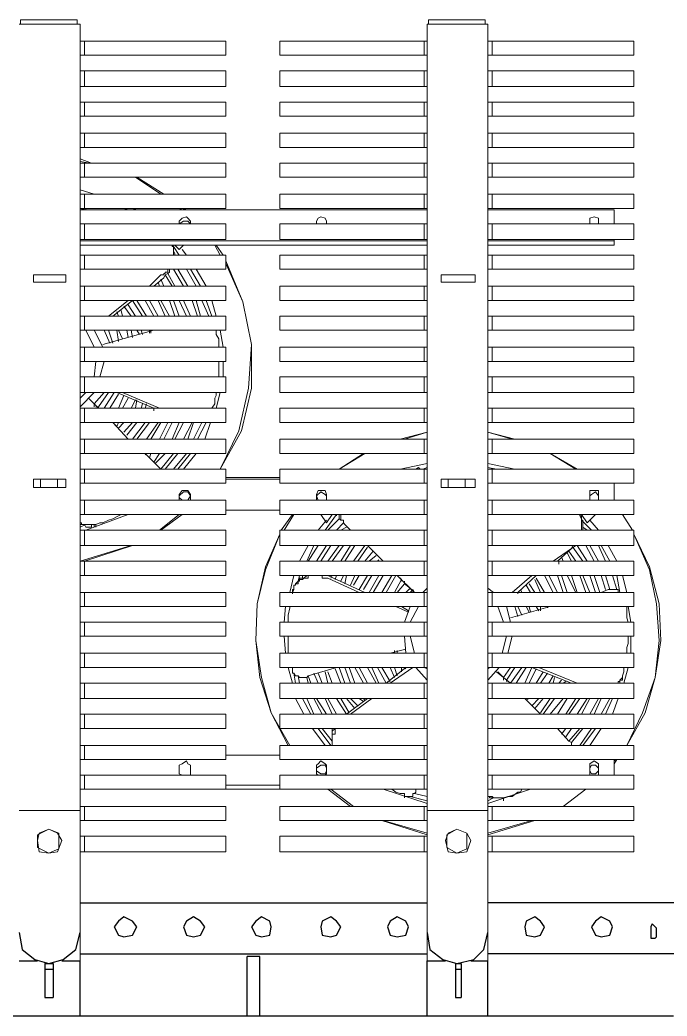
# Model space of a CAD drawing. Header units: millimetres. Extents: x 37084 to 180780, y -153145 to -16322.
# Drawn here: x 74941 to 75891, y -114707 to -113244 of the extents above; entities that cross this region are included whole.
import ezdxf

# ---------------------------------------------------------------- set-up
doc = ezdxf.new("R2010")
doc.units = ezdxf.units.MM
doc.header["$MEASUREMENT"] = 0
doc.linetypes.add('CONTINU', pattern=[0])
doc.layers.add('00', color=5, linetype='Continuous', lineweight=9)

# ---------------------------------------------------------------- blocks, each defined once
blk = doc.blocks.new('MBA')
at = {"color": 0, "linetype": 'ByBlock', "lineweight": 9}
for points in [[(1957303.2, 288644.1), (1957386.4, 288644.1)], [(1957303.2, 288637.9), (1957303.2, 288644.1)], [(1957386.4, 288637.9), (1957386.4, 288644.1)], [(1957902.3, 288644.1), (1957985.5, 288644.1)], [(1957902.3, 288637.9), (1957902.3, 288644.1)], [(1957985.5, 288637.9), (1957985.5, 288644.1)], [(1957301.1, 288637.9), (1957390.5, 288637.9)], [(1957390.5, 288637.9), (1957390.5, 287181.7)], [(1957900.2, 288637.9), (1957989.6, 288637.9)], [(1957900.2, 288637.9), (1957900.2, 287181.7)], [(1957989.6, 288637.9), (1957989.6, 287181.7)], [(1957604.8, 288612.9), (1957390.5, 288612.9)], [(1957396.8, 288612.9), (1957396.8, 288592.1)], [(1957604.8, 288612.9), (1957604.8, 288592.1)], [(1957900.2, 288612.9), (1957683.8, 288612.9)], [(1957683.8, 288612.9), (1957683.8, 288592.1)], [(1957896, 288612.9), (1957896, 288592.1)], [(1958203.9, 288612.9), (1957989.6, 288612.9)], [(1957995.9, 288612.9), (1957995.9, 288592.1)], [(1958203.9, 288612.9), (1958203.9, 288592.1)], [(1957604.8, 288592.1), (1957390.5, 288592.1)], [(1957900.2, 288592.1), (1957683.8, 288592.1)], [(1958203.9, 288592.1), (1957989.6, 288592.1)], [(1957604.8, 288569.2), (1957390.5, 288569.2)], [(1957396.8, 288569.2), (1957396.8, 288546.3)], [(1957604.8, 288569.2), (1957604.8, 288546.3)], [(1957900.2, 288569.2), (1957683.8, 288569.2)], [(1957683.8, 288569.2), (1957683.8, 288546.3)], [(1957896, 288569.2), (1957896, 288546.3)], [(1958203.9, 288569.2), (1957989.6, 288569.2)], [(1957995.9, 288569.2), (1957995.9, 288546.3)], [(1958203.9, 288569.2), (1958203.9, 288546.3)], [(1957604.8, 288546.3), (1957390.5, 288546.3)], [(1957900.2, 288546.3), (1957683.8, 288546.3)], [(1958203.9, 288546.3), (1957989.6, 288546.3)], [(1957604.8, 288523.5), (1957390.5, 288523.5)], [(1957396.8, 288523.5), (1957396.8, 288502.7)], [(1957604.8, 288523.5), (1957604.8, 288502.7)], [(1957900.2, 288523.5), (1957683.8, 288523.5)], [(1957683.8, 288523.5), (1957683.8, 288502.7)], [(1957896, 288523.5), (1957896, 288502.7)], [(1958203.9, 288523.5), (1957989.6, 288523.5)], [(1957995.9, 288523.5), (1957995.9, 288502.7)], [(1958203.9, 288523.5), (1958203.9, 288502.7)], [(1957604.8, 288502.7), (1957390.5, 288502.7)], [(1957900.2, 288502.7), (1957683.8, 288502.7)], [(1958203.9, 288502.7), (1957989.6, 288502.7)], [(1957604.8, 288477.7), (1957390.5, 288477.7)], [(1957396.8, 288477.7), (1957396.8, 288456.9)], [(1957604.8, 288477.7), (1957604.8, 288456.9)], [(1957900.2, 288477.7), (1957683.8, 288477.7)], [(1957683.8, 288477.7), (1957683.8, 288456.9)], [(1957896, 288477.7), (1957896, 288456.9)], [(1958203.9, 288477.7), (1957989.6, 288477.7)], [(1957995.9, 288477.7), (1957995.9, 288456.9)], [(1958203.9, 288477.7), (1958203.9, 288456.9)], [(1957604.8, 288456.9), (1957390.5, 288456.9)], [(1957900.2, 288456.9), (1957683.8, 288456.9)], [(1958203.9, 288456.9), (1957989.6, 288456.9)], [(1957407.2, 288434), (1957390.5, 288440.2)], [(1957405.1, 288434), (1957390.5, 288436.1)], [(1957604.8, 288434), (1957390.5, 288434)], [(1957396.8, 288434), (1957396.8, 288413.2)], [(1957604.8, 288434), (1957604.8, 288413.2)], [(1957900.2, 288434), (1957683.8, 288434)], [(1957683.8, 288434), (1957683.8, 288413.2)], [(1957896, 288434), (1957896, 288413.2)], [(1958203.9, 288434), (1957989.6, 288434)], [(1957995.9, 288434), (1957995.9, 288413.2)], [(1958203.9, 288434), (1958203.9, 288413.2)], [(1957604.8, 288413.2), (1957390.5, 288413.2)], [(1957509.1, 288388.2), (1957471.7, 288413.2)], [(1957513.3, 288388.2), (1957473.7, 288413.2)], [(1957900.2, 288413.2), (1957683.8, 288413.2)], [(1958203.9, 288413.2), (1957989.6, 288413.2)], [(1957411.3, 288388.2), (1957390.5, 288394.5)], [(1957604.8, 288388.2), (1957390.5, 288388.2)], [(1957396.8, 288388.2), (1957396.8, 288367.4)], [(1957604.8, 288388.2), (1957604.8, 288367.4)], [(1957900.2, 288388.2), (1957683.8, 288388.2)], [(1957683.8, 288388.2), (1957683.8, 288367.4)], [(1957896, 288388.2), (1957896, 288367.4)], [(1958203.9, 288388.2), (1957989.6, 288388.2)], [(1957995.9, 288388.2), (1957995.9, 288367.4)], [(1958203.9, 288388.2), (1958203.9, 288367.4)], [(1957604.8, 288367.4), (1957390.5, 288367.4)], [(1957398.9, 288365.4), (1957390.5, 288367.4)], [(1957900.2, 288365.4), (1957390.5, 288365.4)], [(1957398.9, 288367.4), (1957398.9, 288365.4)], [(1957403, 288367.4), (1957398.9, 288367.4)], [(1957465.4, 288365.4), (1957461.3, 288365.4), (1957455, 288367.4)], [(1957461.3, 288365.4), (1957455, 288367.4)], [(1957465.4, 288365.4), (1957461.3, 288365.4)], [(1957473.7, 288365.4), (1957467.5, 288367.4)], [(1957536.2, 288365.4), (1957540.3, 288367.4)], [(1957546.6, 288365.4), (1957540.3, 288367.4)], [(1957546.6, 288365.4), (1957542.4, 288367.4)], [(1957900.2, 288367.4), (1957683.8, 288367.4)], [(1958203.9, 288367.4), (1957989.6, 288367.4)], [(1958174.8, 288365.4), (1957989.6, 288365.4)], [(1958174.8, 288365.4), (1958174.8, 288344.6)], [(1957552.8, 288348.7), (1957548.6, 288352.9), (1957546.6, 288355), (1957540.3, 288352.9), (1957536.2, 288348.7)], [(1957536.2, 288344.6), (1957536.2, 288348.7)], [(1957552.8, 288344.6), (1957548.6, 288348.7), (1957542.4, 288348.7), (1957536.2, 288344.6)], [(1957552.8, 288348.7), (1957552.8, 288344.6)], [(1957752.5, 288348.7), (1957750.4, 288352.9), (1957744.2, 288355), (1957740, 288352.9), (1957737.9, 288348.7)], [(1957737.9, 288344.6), (1957737.9, 288348.7)], [(1957752.5, 288348.7), (1957752.5, 288344.6)], [(1958151.9, 288348.7), (1958151.9, 288352.9), (1958145.6, 288355), (1958139.4, 288352.9), (1958139.4, 288348.7)], [(1958139.4, 288344.6), (1958139.4, 288348.7)], [(1958151.9, 288348.7), (1958151.9, 288344.6)], [(1957604.8, 288344.6), (1957390.5, 288344.6)], [(1957396.8, 288344.6), (1957396.8, 288321.7)], [(1957604.8, 288344.6), (1957604.8, 288321.7)], [(1957900.2, 288344.6), (1957683.8, 288344.6)], [(1957683.8, 288344.6), (1957683.8, 288321.7)], [(1957896, 288344.6), (1957896, 288321.7)], [(1958203.9, 288344.6), (1957989.6, 288344.6)], [(1957995.9, 288344.6), (1957995.9, 288321.7)], [(1958203.9, 288344.6), (1958203.9, 288321.7)], [(1957604.8, 288321.7), (1957390.5, 288321.7)], [(1957900.2, 288319.6), (1957390.5, 288319.6)], [(1957900.2, 288321.7), (1957683.8, 288321.7)], [(1958203.9, 288321.7), (1957989.6, 288321.7)], [(1958174.8, 288319.6), (1957989.6, 288319.6)], [(1958174.8, 288321.7), (1958174.8, 288313.4)], [(1957390.5, 288313.4), (1957900.2, 288313.4)], [(1957525.8, 288313.4), (1957527.8, 288311.3), (1957527.8, 288307.1), (1957527.8, 288305), (1957529.9, 288300.9), (1957529.9, 288298.8)], [(1957525.8, 288313.4), (1957525.8, 288311.3), (1957527.8, 288311.3), (1957527.8, 288307.1), (1957527.8, 288305), (1957527.8, 288300.9), (1957527.8, 288298.8)], [(1957536.2, 288298.8), (1957527.8, 288311.3)], [(1957536.2, 288307.1), (1957529.9, 288313.4)], [(1957536.2, 288307.1), (1957542.4, 288313.4)], [(1957546.6, 288298.8), (1957540.3, 288307.1)], [(1957596.5, 288298.8), (1957588.2, 288313.4)], [(1957600.6, 288298.8), (1957590.2, 288313.4)], [(1957989.6, 288313.4), (1958174.8, 288313.4)], [(1957604.8, 288298.8), (1957390.5, 288298.8)], [(1957396.8, 288298.8), (1957396.8, 288278)], [(1957529.9, 288298.8), (1957529.9, 288300.9)], [(1957596.5, 287984.7), (1957627.7, 288040.9), (1957642.2, 288103.3), (1957642.2, 288167.7), (1957629.8, 288230.1), (1957604.8, 288290.5)], [(1957604.8, 288298.8), (1957604.8, 288278)], [(1957900.2, 288298.8), (1957683.8, 288298.8)], [(1957683.8, 288298.8), (1957683.8, 288278)], [(1957896, 288298.8), (1957896, 288278)], [(1958203.9, 288298.8), (1957989.6, 288298.8)], [(1957995.9, 288298.8), (1957995.9, 288278)], [(1958203.9, 288298.8), (1958203.9, 288278)], [(1957604.8, 288278), (1957390.5, 288278)], [(1957519.5, 288278), (1957519.5, 288273.8), (1957515.4, 288273.8), (1957515.4, 288271.8), (1957513.3, 288271.8), (1957513.3, 288269.7), (1957509.1, 288269.7)], [(1957521.6, 288278), (1957521.6, 288273.8), (1957519.5, 288271.8), (1957515.4, 288269.7), (1957513.3, 288265.5)], [(1957542.4, 288253), (1957527.8, 288278)], [(1957548.6, 288253), (1957534.1, 288278)], [(1957561.1, 288253), (1957546.6, 288278)], [(1957567.4, 288253), (1957552.8, 288278)], [(1957575.7, 288253), (1957561.1, 288278)], [(1957596.5, 287984.7), (1957623.5, 288040.9), (1957638.1, 288103.3), (1957642.2, 288167.7), (1957629.8, 288230.1), (1957604.8, 288286.3)], [(1957900.2, 288278), (1957683.8, 288278)], [(1958203.9, 288278), (1957989.6, 288278)], [(1957321.9, 288269.7), (1957369.7, 288269.7)], [(1957321.9, 288259.3), (1957321.9, 288269.7)], [(1957321.9, 288259.3), (1957369.7, 288259.3)], [(1957369.7, 288259.3), (1957369.7, 288269.7)], [(1957509.1, 288269.7), (1957492.5, 288253)], [(1957513.3, 288265.5), (1957498.7, 288253)], [(1957507, 288253), (1957505, 288259.3)], [(1957513.3, 288253), (1957509.1, 288263.4)], [(1957525.8, 288253), (1957515.4, 288269.7)], [(1957529.9, 288253), (1957519.5, 288271.8)], [(1957921, 288269.7), (1957970.9, 288269.7)], [(1957921, 288259.3), (1957921, 288269.7)], [(1957921, 288259.3), (1957970.9, 288259.3)], [(1957970.9, 288259.3), (1957970.9, 288269.7)], [(1957604.8, 288253), (1957390.5, 288253)], [(1957396.8, 288253), (1957396.8, 288232.2)], [(1957604.8, 288253), (1957604.8, 288232.2)], [(1957900.2, 288253), (1957683.8, 288253)], [(1957683.8, 288253), (1957683.8, 288232.2)], [(1957896, 288253), (1957896, 288232.2)], [(1958203.9, 288253), (1957989.6, 288253)], [(1957995.9, 288253), (1957995.9, 288232.2)], [(1958203.9, 288253), (1958203.9, 288232.2)], [(1957604.8, 288232.2), (1957390.5, 288232.2)], [(1957461.3, 288232.2), (1957432.1, 288209.3)], [(1957467.5, 288232.2), (1957438.4, 288209.3)], [(1957482.1, 288209.3), (1957467.5, 288232.2)], [(1957488.3, 288209.3), (1957473.7, 288232.2)], [(1957498.7, 288209.3), (1957486.2, 288232.2)], [(1957505, 288209.3), (1957492.5, 288232.2)], [(1957515.4, 288209.3), (1957505, 288232.2)], [(1957521.6, 288209.3), (1957509.1, 288232.2)], [(1957529.9, 288209.3), (1957521.6, 288232.2)], [(1957536.2, 288209.3), (1957527.8, 288232.2)], [(1957546.6, 288209.3), (1957536.2, 288232.2)], [(1957552.8, 288209.3), (1957542.4, 288232.2)], [(1957563.2, 288209.3), (1957554.9, 288232.2)], [(1957567.4, 288209.3), (1957561.1, 288232.2)], [(1957579.8, 288209.3), (1957569.4, 288232.2)], [(1957584, 288209.3), (1957575.7, 288232.2)], [(1957590.2, 288209.3), (1957584, 288232.2)], [(1957900.2, 288232.2), (1957683.8, 288232.2)], [(1958203.9, 288232.2), (1957989.6, 288232.2)], [(1957446.7, 288209.3), (1957444.6, 288215.6)], [(1957452.9, 288209.3), (1957450.9, 288217.7)], [(1957465.4, 288209.3), (1957455, 288223.9)], [(1957471.7, 288209.3), (1957461.3, 288226)], [(1957604.8, 288209.3), (1957390.5, 288209.3)], [(1957390.5, 288209.3), (1957390.5, 288205.2)], [(1957396.8, 288209.3), (1957396.8, 288188.5)], [(1957604.8, 288209.3), (1957604.8, 288188.5)], [(1957900.2, 288209.3), (1957683.8, 288209.3)], [(1957683.8, 288209.3), (1957683.8, 288188.5)], [(1957896, 288209.3), (1957896, 288188.5)], [(1958203.9, 288209.3), (1957989.6, 288209.3)], [(1957995.9, 288209.3), (1957995.9, 288188.5)], [(1958203.9, 288209.3), (1958203.9, 288188.5)], [(1957604.8, 288188.5), (1957390.5, 288188.5)], [(1957411.3, 288163.6), (1957398.9, 288188.5)], [(1957423.8, 288163.6), (1957411.3, 288188.5)], [(1957498.7, 288188.5), (1957423.8, 288167.7)], [(1957434.2, 288169.8), (1957425.9, 288188.5)], [(1957438.4, 288169.8), (1957432.1, 288188.5)], [(1957446.7, 288171.9), (1957444.6, 288188.5)], [(1957452.9, 288176.1), (1957446.7, 288188.5)], [(1957461.3, 288178.1), (1957459.2, 288188.5)], [(1957467.5, 288178.1), (1957465.4, 288188.5)], [(1957477.9, 288182.3), (1957473.7, 288188.5)], [(1957482.1, 288182.3), (1957480, 288188.5)], [(1957492.5, 288184.4), (1957492.5, 288188.5)], [(1957494.6, 288188.5), (1957494.6, 288184.4)], [(1957590.2, 288182.3), (1957590.2, 288188.5), (1957590.2, 288182.3), (1957594.4, 288176.1), (1957590.2, 288182.3)], [(1957600.6, 288163.6), (1957596.5, 288188.5)], [(1957900.2, 288188.5), (1957683.8, 288188.5)], [(1958203.9, 288188.5), (1957989.6, 288188.5)], [(1957594.4, 288169.8), (1957594.4, 288176.1)], [(1957594.4, 288176.1), (1957594.4, 288169.8), (1957594.4, 288163.6), (1957594.4, 288169.8)], [(1957604.8, 288163.6), (1957390.5, 288163.6)], [(1957396.8, 288163.6), (1957396.8, 288142.8)], [(1957604.8, 288163.6), (1957604.8, 288142.8)], [(1957900.2, 288163.6), (1957683.8, 288163.6)], [(1957683.8, 288163.6), (1957683.8, 288142.8)], [(1957896, 288163.6), (1957896, 288142.8)], [(1958203.9, 288163.6), (1957989.6, 288163.6)], [(1957995.9, 288163.6), (1957995.9, 288142.8)], [(1958203.9, 288163.6), (1958203.9, 288142.8)], [(1957604.8, 288142.8), (1957390.5, 288142.8)], [(1957411.3, 288119.9), (1957413.4, 288142.8)], [(1957419.7, 288119.9), (1957425.9, 288142.8)], [(1957594.4, 288140.7), (1957594.4, 288142.8), (1957594.4, 288140.7), (1957594.4, 288134.5), (1957594.4, 288140.7)], [(1957600.6, 288119.9), (1957600.6, 288142.8)], [(1957900.2, 288142.8), (1957683.8, 288142.8)], [(1958203.9, 288142.8), (1957989.6, 288142.8)], [(1957594.4, 288130.3), (1957594.4, 288134.5)], [(1957594.4, 288130.3), (1957594.4, 288134.5)], [(1957594.4, 288128.2), (1957594.4, 288130.3)], [(1957594.4, 288130.3), (1957594.4, 288128.2), (1957594.4, 288122)], [(1957594.4, 288122), (1957594.4, 288128.2)], [(1957604.8, 288119.9), (1957390.5, 288119.9)], [(1957396.8, 288119.9), (1957396.8, 288097)], [(1957594.4, 288119.9), (1957594.4, 288122)], [(1957604.8, 288119.9), (1957604.8, 288097)], [(1957900.2, 288119.9), (1957683.8, 288119.9)], [(1957683.8, 288119.9), (1957683.8, 288097)], [(1957896, 288119.9), (1957896, 288097)], [(1958203.9, 288119.9), (1957989.6, 288119.9)], [(1957995.9, 288119.9), (1957995.9, 288097)], [(1958203.9, 288119.9), (1958203.9, 288097)], [(1957604.8, 288097), (1957390.5, 288097)], [(1957390.5, 288076.2), (1957411.3, 288097)], [(1957390.5, 288088.7), (1957398.9, 288097)], [(1957417.6, 288074.1), (1957403, 288088.7)], [(1957411.3, 288080.4), (1957403, 288088.7)], [(1957411.3, 288080.4), (1957425.9, 288097)], [(1957417.6, 288076.2), (1957432.1, 288097)], [(1957425.9, 288074.1), (1957440.5, 288097)], [(1957434.2, 288074.1), (1957446.7, 288094.9)], [(1957498.7, 288074.1), (1957444.6, 288097)], [(1957446.7, 288074.1), (1957455, 288092.9)], [(1957507, 288074.1), (1957452.9, 288097)], [(1957452.9, 288074.1), (1957461.3, 288088.7)], [(1957465.4, 288074.1), (1957471.7, 288086.6)], [(1957471.7, 288074.1), (1957473.7, 288086.6)], [(1957588.2, 288088.7), (1957590.2, 288092.9)], [(1957588.2, 288082.5), (1957588.2, 288088.7)], [(1957590.2, 288074.1), (1957596.5, 288097)], [(1957590.2, 288092.9), (1957590.2, 288097)], [(1957900.2, 288097), (1957683.8, 288097)], [(1958203.9, 288097), (1957989.6, 288097)], [(1957604.8, 288074.1), (1957390.5, 288074.1)], [(1957396.8, 288074.1), (1957396.8, 288053.3)], [(1957411.3, 288080.4), (1957411.3, 288076.2)], [(1957417.6, 288076.2), (1957413.4, 288076.2)], [(1957417.6, 288074.1), (1957417.6, 288076.2)], [(1957480, 288074.1), (1957482.1, 288080.4)], [(1957486.2, 288074.1), (1957488.3, 288080.4)], [(1957498.7, 288074.1), (1957498.7, 288070)], [(1957584, 288074.1), (1957588.2, 288080.4), (1957584, 288074.1)], [(1957588.2, 288082.5), (1957588.2, 288080.4)], [(1957588.2, 288082.5), (1957588.2, 288080.4)], [(1957588.2, 288080.4), (1957588.2, 288082.5)], [(1957588.2, 288080.4), (1957588.2, 288082.5)], [(1957604.8, 288074.1), (1957604.8, 288053.3)], [(1957900.2, 288074.1), (1957683.8, 288074.1)], [(1957683.8, 288074.1), (1957683.8, 288053.3)], [(1957896, 288074.1), (1957896, 288053.3)], [(1958203.9, 288074.1), (1957989.6, 288074.1)], [(1957995.9, 288074.1), (1957995.9, 288053.3)], [(1958203.9, 288074.1), (1958203.9, 288053.3)], [(1957604.8, 288053.3), (1957390.5, 288053.3)], [(1957461.3, 288028.4), (1957438.4, 288053.3)], [(1957444.6, 288047.1), (1957438.4, 288053.3)], [(1957444.6, 288047.1), (1957446.7, 288053.3)], [(1957446.7, 288045), (1957455, 288053.3)], [(1957455, 288038.8), (1957467.5, 288053.3)], [(1957459.2, 288034.6), (1957473.7, 288053.3)], [(1957467.5, 288028.4), (1957486.2, 288053.3)], [(1957473.7, 288028.4), (1957492.5, 288053.3)], [(1957488.3, 288028.4), (1957505, 288053.3)], [(1957494.6, 288028.4), (1957509.1, 288053.3)], [(1957507, 288028.4), (1957519.5, 288053.3)], [(1957513.3, 288028.4), (1957525.8, 288053.3)], [(1957525.8, 288028.4), (1957536.2, 288053.3)], [(1957529.9, 288028.4), (1957542.4, 288053.3)], [(1957542.4, 288028.4), (1957554.9, 288053.3)], [(1957548.6, 288028.4), (1957557, 288053.3)], [(1957557, 288028.4), (1957569.4, 288053.3)], [(1957563.2, 288028.4), (1957575.7, 288053.3)], [(1957573.6, 288028.4), (1957581.9, 288053.3)], [(1957900.2, 288053.3), (1957683.8, 288053.3)], [(1958203.9, 288053.3), (1957989.6, 288053.3)], [(1957604.8, 288028.4), (1957390.5, 288028.4)], [(1957396.8, 288028.4), (1957396.8, 288007.6)], [(1957604.8, 288028.4), (1957604.8, 288007.6)], [(1957900.2, 288028.4), (1957683.8, 288028.4)], [(1957683.8, 288028.4), (1957683.8, 288007.6)], [(1957900.2, 288038.8), (1957860.7, 288028.4)], [(1957900.2, 288038.8), (1957866.9, 288028.4)], [(1957896, 288028.4), (1957896, 288007.6)], [(1958029.2, 288028.4), (1957989.6, 288038.8)], [(1958025, 288028.4), (1957989.6, 288038.8)], [(1958203.9, 288028.4), (1957989.6, 288028.4)], [(1957995.9, 288028.4), (1957995.9, 288007.6)], [(1958203.9, 288028.4), (1958203.9, 288007.6)], [(1957604.8, 288007.6), (1957390.5, 288007.6)], [(1957509.1, 287984.7), (1957486.2, 288007.6)], [(1957486.2, 288005.5), (1957488.3, 288007.6)], [(1957492.5, 288001.3), (1957494.6, 288007.6)], [(1957498.7, 287995.1), (1957507, 288007.6)], [(1957500.8, 287993), (1957515.4, 288007.6)], [(1957509.1, 287984.7), (1957527.8, 288007.6)], [(1957515.4, 287984.7), (1957534.1, 288007.6)], [(1957527.8, 287984.7), (1957546.6, 288007.6)], [(1957534.1, 287984.7), (1957552.8, 288007.6)], [(1957542.4, 287984.7), (1957561.1, 288007.6)], [(1957900.2, 288007.6), (1957683.8, 288007.6)], [(1957806.6, 288007.6), (1957771.2, 287984.7)], [(1957808.7, 288007.6), (1957771.2, 287984.7)], [(1958203.9, 288007.6), (1957989.6, 288007.6)], [(1958120.7, 287984.7), (1958081.2, 288007.6)], [(1958118.6, 287984.7), (1958081.2, 288007.6)], [(1957604.8, 287984.7), (1957390.5, 287984.7)], [(1957396.8, 287984.7), (1957396.8, 287963.9)], [(1957604.8, 287984.7), (1957604.8, 287963.9)], [(1957900.2, 287984.7), (1957683.8, 287984.7)], [(1957683.8, 287984.7), (1957683.8, 287963.9)], [(1957900.2, 287993), (1957860.7, 287984.7)], [(1957879.4, 287984.7), (1957881.5, 287984.7), (1957883.5, 287984.7), (1957887.7, 287986.8), (1957889.8, 287984.7), (1957893.9, 287984.7)], [(1957879.4, 287984.7), (1957881.5, 287984.7), (1957883.5, 287984.7), (1957887.7, 287984.7), (1957889.8, 287984.7)], [(1957900.2, 287986.8), (1957893.9, 287984.7)], [(1957896, 287984.7), (1957893.9, 287984.7)], [(1957896, 287984.7), (1957896, 287963.9)], [(1958029.2, 287984.7), (1957989.6, 287993)], [(1958002.1, 287984.7), (1957989.6, 287986.8)], [(1958203.9, 287984.7), (1957989.6, 287984.7)], [(1957995.9, 287984.7), (1957995.9, 287963.9)], [(1958203.9, 287984.7), (1958203.9, 287963.9)], [(1957321.9, 287970.1), (1957369.7, 287970.1)], [(1957321.9, 287970.1), (1957321.9, 287957.6)], [(1957332.3, 287970.1), (1957332.3, 287957.6)], [(1957357.3, 287970.1), (1957357.3, 287957.6)], [(1957369.7, 287970.1), (1957369.7, 287957.6)], [(1957683.8, 287972.2), (1957604.8, 287972.2)], [(1957604.8, 287970.1), (1957683.8, 287970.1)], [(1957921, 287970.1), (1957970.9, 287970.1)], [(1957921, 287970.1), (1957921, 287957.6)], [(1957931.4, 287970.1), (1957931.4, 287957.6)], [(1957956.3, 287970.1), (1957956.3, 287957.6)], [(1957970.9, 287970.1), (1957970.9, 287957.6)], [(1957369.7, 287957.6), (1957321.9, 287957.6)], [(1957604.8, 287963.9), (1957390.5, 287963.9)], [(1957552.8, 287947.2), (1957548.6, 287953.5), (1957546.6, 287953.5), (1957540.3, 287953.5), (1957536.2, 287947.2)], [(1957900.2, 287963.9), (1957683.8, 287963.9)], [(1957752.5, 287947.2), (1957750.4, 287953.5), (1957744.2, 287953.5), (1957740, 287953.5), (1957737.9, 287947.2)], [(1957970.9, 287957.6), (1957921, 287957.6)], [(1958203.9, 287963.9), (1957989.6, 287963.9)], [(1958151.9, 287947.2), (1958151.9, 287953.5), (1958145.6, 287953.5), (1958139.4, 287953.5), (1958139.4, 287947.2)], [(1958174.8, 287938.9), (1958174.8, 287963.9)], [(1957604.8, 287938.9), (1957390.5, 287938.9)], [(1957396.8, 287938.9), (1957396.8, 287918.1)], [(1957548.6, 287938.9), (1957552.8, 287945.2), (1957548.6, 287951.4), (1957542.4, 287951.4), (1957536.2, 287945.2)], [(1957536.2, 287938.9), (1957536.2, 287947.2)], [(1957536.2, 287943.1), (1957540.3, 287938.9)], [(1957552.8, 287947.2), (1957552.8, 287938.9)], [(1957604.8, 287938.9), (1957604.8, 287918.1)], [(1957900.2, 287938.9), (1957683.8, 287938.9)], [(1957683.8, 287938.9), (1957683.8, 287918.1)], [(1957752.5, 287945.2), (1957750.4, 287947.2), (1957744.2, 287951.4), (1957737.9, 287945.2), (1957740, 287938.9)], [(1957737.9, 287938.9), (1957737.9, 287947.2)], [(1957752.5, 287947.2), (1957752.5, 287938.9)], [(1957752.5, 287938.9), (1957752.5, 287943.1)], [(1957896, 287938.9), (1957896, 287918.1)], [(1958203.9, 287938.9), (1957989.6, 287938.9)], [(1957995.9, 287938.9), (1957995.9, 287918.1)], [(1958151.9, 287938.9), (1958151.9, 287945.2), (1958147.7, 287951.4), (1958141.5, 287947.2), (1958139.4, 287945.2)], [(1958139.4, 287938.9), (1958139.4, 287947.2)], [(1958139.4, 287943.1), (1958139.4, 287938.9)], [(1958151.9, 287947.2), (1958151.9, 287938.9)], [(1958203.9, 287938.9), (1958203.9, 287918.1)], [(1957604.8, 287924.4), (1957683.8, 287924.4)], [(1957604.8, 287918.1), (1957390.5, 287918.1)], [(1957398.9, 287895.2), (1957461.3, 287918.1)], [(1957438.4, 287911.9), (1957432.1, 287909.8), (1957423.8, 287905.6)], [(1957438.4, 287911.9), (1957446.7, 287916)], [(1957446.7, 287916), (1957450.9, 287918.1)], [(1957452.9, 287918.1), (1957450.9, 287918.1), (1957452.9, 287918.1), (1957450.9, 287918.1), (1957452.9, 287918.1)], [(1957507, 287895.2), (1957536.2, 287918.1)], [(1957509.1, 287895.2), (1957540.3, 287918.1)], [(1957900.2, 287918.1), (1957683.8, 287918.1)], [(1957702.6, 287918.1), (1957685.9, 287895.2)], [(1957704.6, 287918.1), (1957690.1, 287895.2)], [(1957752.5, 287909.8), (1957740, 287895.2)], [(1957752.5, 287905.6), (1957744.2, 287918.1)], [(1957767.1, 287918.1), (1957750.4, 287895.2)], [(1957760.8, 287918.1), (1957752.5, 287905.6)], [(1957771.2, 287911.9), (1957754.6, 287895.2)], [(1957767.1, 287918.1), (1957767.1, 287916)], [(1957767.1, 287918.1), (1957767.1, 287916), (1957767.1, 287918.1), (1957771.2, 287918.1), (1957771.2, 287916), (1957771.2, 287918.1)], [(1957771.2, 287918.1), (1957771.2, 287916), (1957771.2, 287911.9)], [(1957773.3, 287918.1), (1957771.2, 287918.1)], [(1957773.3, 287909.8), (1957771.2, 287911.9)], [(1957779.5, 287903.6), (1957777.5, 287905.6), (1957777.5, 287909.8), (1957773.3, 287909.8), (1957773.3, 287911.9), (1957773.3, 287916), (1957773.3, 287918.1)], [(1958203.9, 287918.1), (1957989.6, 287918.1)], [(1958124.8, 287918.1), (1958124.8, 287916), (1958126.9, 287916), (1958126.9, 287911.9), (1958126.9, 287909.8), (1958129, 287909.8), (1958129, 287905.6), (1958129, 287903.6), (1958129, 287899.4), (1958129, 287897.3), (1958129, 287895.2)], [(1958124.8, 287918.1), (1958124.8, 287916), (1958126.9, 287911.9), (1958126.9, 287909.8), (1958126.9, 287905.6), (1958126.9, 287903.6), (1958126.9, 287899.4), (1958126.9, 287897.3), (1958126.9, 287895.2)], [(1958135.2, 287905.6), (1958126.9, 287918.1)], [(1958141.5, 287895.2), (1958126.9, 287909.8)], [(1958135.2, 287905.6), (1958147.7, 287918.1)], [(1958151.9, 287895.2), (1958139.4, 287909.8)], [(1958201.8, 287895.2), (1958187.2, 287918.1)], [(1958201.8, 287895.2), (1958187.2, 287918.1)], [(1957411.3, 287903.6), (1957407.2, 287903.6), (1957405.1, 287903.6), (1957403, 287903.6), (1957398.9, 287903.6), (1957396.8, 287903.6), (1957392.6, 287903.6), (1957392.6, 287905.6), (1957390.5, 287905.6)], [(1957390.5, 287899.4), (1957398.9, 287903.6)], [(1957411.3, 287903.6), (1957407.2, 287903.6), (1957407.2, 287899.4), (1957405.1, 287899.4), (1957403, 287899.4), (1957398.9, 287899.4), (1957396.8, 287903.6), (1957392.6, 287903.6), (1957390.5, 287903.6)], [(1957604.8, 287895.2), (1957390.5, 287895.2)], [(1957396.8, 287895.2), (1957396.8, 287872.4)], [(1957411.3, 287903.6), (1957411.3, 287899.4)], [(1957411.3, 287903.6), (1957413.4, 287903.6)], [(1957411.3, 287903.6), (1957413.4, 287903.6)], [(1957413.4, 287903.6), (1957419.7, 287905.6)], [(1957413.4, 287903.6), (1957413.4, 287899.4)], [(1957413.4, 287903.6), (1957413.4, 287899.4)], [(1957419.7, 287905.6), (1957423.8, 287905.6)], [(1957604.8, 287895.2), (1957604.8, 287872.4)], [(1957900.2, 287895.2), (1957683.8, 287895.2)], [(1957683.8, 287895.2), (1957683.8, 287872.4)], [(1957777.5, 287905.6), (1957767.1, 287895.2)], [(1957781.6, 287899.4), (1957773.3, 287895.2)], [(1957779.5, 287903.6), (1957787.9, 287895.2)], [(1957896, 287895.2), (1957896, 287872.4)], [(1958203.9, 287895.2), (1957989.6, 287895.2)], [(1957995.9, 287895.2), (1957995.9, 287872.4)], [(1958135.2, 287895.2), (1958129, 287899.4)], [(1958203.9, 287895.2), (1958203.9, 287872.4)], [(1957683.8, 287889), (1957663, 287841.2), (1957650.6, 287787.1), (1957648.5, 287733), (1957654.7, 287678.9), (1957671.4, 287626.9), (1957696.3, 287579.1)], [(1957683.8, 287889), (1957663, 287837), (1957650.6, 287787.1), (1957648.5, 287733), (1957656.8, 287678.9), (1957671.4, 287626.9), (1957698.4, 287579.1)], [(1958193.5, 287579.1), (1958220.5, 287626.9), (1958235.1, 287678.9), (1958243.4, 287733), (1958241.3, 287787.1), (1958226.8, 287841.2), (1958203.9, 287889)], [(1958193.5, 287579.1), (1958216.4, 287626.9), (1958235.1, 287678.9), (1958241.3, 287733), (1958237.2, 287787.1), (1958226.8, 287837), (1958203.9, 287889)], [(1957604.8, 287872.4), (1957390.5, 287872.4)], [(1957390.5, 287849.5), (1957465.4, 287872.4)], [(1957396.8, 287849.5), (1957467.5, 287872.4)], [(1957900.2, 287872.4), (1957683.8, 287872.4)], [(1957725.4, 287872.4), (1957713, 287849.5)], [(1957733.8, 287872.4), (1957723.4, 287849.5)], [(1957740, 287872.4), (1957725.4, 287849.5)], [(1957752.5, 287872.4), (1957737.9, 287849.5)], [(1957758.7, 287872.4), (1957744.2, 287849.5)], [(1957771.2, 287872.4), (1957754.6, 287849.5)], [(1957777.5, 287872.4), (1957760.8, 287849.5)], [(1957787.9, 287872.4), (1957773.3, 287849.5)], [(1957794.1, 287872.4), (1957779.5, 287849.5)], [(1957808.7, 287872.4), (1957792, 287849.5)], [(1957812.8, 287870.3), (1957798.3, 287849.5)], [(1957821.1, 287864), (1957808.7, 287849.5)], [(1957812.8, 287872.4), (1957835.7, 287849.5)], [(1958203.9, 287872.4), (1957989.6, 287872.4)], [(1958112.4, 287868.2), (1958085.3, 287849.5)], [(1958112.4, 287868.2), (1958091.6, 287849.5)], [(1958118.6, 287849.5), (1958108.2, 287864)], [(1958114.4, 287872.4), (1958112.4, 287868.2), (1958118.6, 287872.4)], [(1958129, 287849.5), (1958114.4, 287870.3)], [(1958135.2, 287849.5), (1958120.7, 287872.4)], [(1958145.6, 287849.5), (1958133.2, 287872.4)], [(1958151.9, 287849.5), (1958139.4, 287872.4)], [(1958162.3, 287849.5), (1958151.9, 287872.4)], [(1958168.5, 287849.5), (1958156, 287872.4)], [(1958178.9, 287849.5), (1958166.4, 287872.4)], [(1957604.8, 287849.5), (1957390.5, 287849.5)], [(1957396.8, 287849.5), (1957396.8, 287828.7)], [(1957604.8, 287849.5), (1957604.8, 287828.7)], [(1957900.2, 287849.5), (1957683.8, 287849.5)], [(1957683.8, 287849.5), (1957683.8, 287828.7)], [(1957825.3, 287857.8), (1957814.9, 287849.5)], [(1957829.5, 287851.6), (1957827.4, 287849.5)], [(1957896, 287849.5), (1957896, 287828.7)], [(1958203.9, 287849.5), (1957989.6, 287849.5)], [(1957995.9, 287849.5), (1957995.9, 287828.7)], [(1958093.6, 287849.5), (1958093.6, 287845.3)], [(1958099.9, 287849.5), (1958097.8, 287855.7)], [(1958112.4, 287849.5), (1958106.1, 287862)], [(1958203.9, 287849.5), (1958203.9, 287828.7)], [(1957604.8, 287828.7), (1957390.5, 287828.7)], [(1957900.2, 287828.7), (1957683.8, 287828.7)], [(1957704.6, 287828.7), (1957698.4, 287803.7)], [(1957702.6, 287807.9), (1957704.6, 287807.9), (1957704.6, 287810), (1957704.6, 287814.1), (1957706.7, 287814.1), (1957706.7, 287816.2), (1957710.9, 287820.4), (1957713, 287822.4), (1957713, 287824.5), (1957717.1, 287824.5), (1957719.2, 287824.5), (1957723.4, 287828.7)], [(1957704.6, 287807.9), (1957704.6, 287810), (1957704.6, 287814.1), (1957706.7, 287814.1), (1957706.7, 287816.2), (1957710.9, 287816.2), (1957710.9, 287820.4), (1957713, 287820.4), (1957713, 287822.4), (1957717.1, 287822.4), (1957719.2, 287824.5), (1957723.4, 287824.5), (1957725.4, 287824.5), (1957725.4, 287828.7), (1957729.6, 287828.7)], [(1957713, 287828.7), (1957710.9, 287820.4)], [(1957717.1, 287828.7), (1957717.1, 287824.5)], [(1957744.2, 287828.7), (1957746.2, 287828.7), (1957746.2, 287824.5), (1957750.4, 287824.5), (1957752.5, 287824.5), (1957754.6, 287824.5)], [(1957754.6, 287828.7), (1957808.7, 287803.7)], [(1957754.6, 287824.5), (1957800.3, 287803.7)], [(1957760.8, 287828.7), (1957758.7, 287824.5)], [(1957767.1, 287828.7), (1957765, 287822.4)], [(1957777.5, 287828.7), (1957773.3, 287820.4)], [(1957781.6, 287828.7), (1957779.5, 287816.2)], [(1957794.1, 287828.7), (1957787.9, 287814.1)], [(1957800.3, 287828.7), (1957792, 287814.1)], [(1957812.8, 287828.7), (1957800.3, 287807.9)], [(1957819.1, 287828.7), (1957806.6, 287807.9)], [(1957829.5, 287828.7), (1957814.9, 287803.7)], [(1957835.7, 287828.7), (1957821.1, 287803.7)], [(1957848.2, 287828.7), (1957833.6, 287803.7)], [(1957854.4, 287828.7), (1957839.9, 287803.7)], [(1957862.7, 287822.4), (1957852.3, 287803.7)], [(1957856.5, 287828.7), (1957881.5, 287803.7)], [(1957862.7, 287822.4), (1957856.5, 287828.7)], [(1957862.7, 287822.4), (1957862.7, 287820.4)], [(1957866.9, 287820.4), (1957866.9, 287816.2), (1957866.9, 287820.4)], [(1958203.9, 287828.7), (1957989.6, 287828.7)], [(1958054.1, 287828.7), (1958025, 287803.7)], [(1958060.4, 287828.7), (1958033.3, 287803.7)], [(1958066.6, 287803.7), (1958058.3, 287822.4)], [(1958072.8, 287803.7), (1958060.4, 287824.5)], [(1958085.3, 287803.7), (1958072.8, 287828.7)], [(1958091.6, 287803.7), (1958079.1, 287828.7)], [(1958099.9, 287803.7), (1958091.6, 287828.7)], [(1958106.1, 287803.7), (1958097.8, 287828.7)], [(1958118.6, 287803.7), (1958106.1, 287828.7)], [(1958120.7, 287803.7), (1958112.4, 287828.7)], [(1958133.2, 287803.7), (1958124.8, 287828.7)], [(1958139.4, 287803.7), (1958129, 287828.7)], [(1958147.7, 287803.7), (1958139.4, 287828.7)], [(1958154, 287803.7), (1958145.6, 287828.7)], [(1958162.3, 287807.9), (1958156, 287828.7)], [(1958168.5, 287807.9), (1958162.3, 287828.7)], [(1958178.9, 287807.9), (1958172.7, 287828.7)], [(1958183.1, 287803.7), (1958178.9, 287828.7)], [(1958193.5, 287803.7), (1958187.2, 287828.7)], [(1957702.6, 287807.9), (1957702.6, 287803.7)], [(1957704.6, 287807.9), (1957702.6, 287803.7)], [(1957866.9, 287816.2), (1957856.5, 287803.7)], [(1957875.2, 287810), (1957866.9, 287816.2)], [(1957875.2, 287810), (1957869, 287803.7)], [(1957875.2, 287810), (1957875.2, 287807.9)], [(1957879.4, 287807.9), (1957875.2, 287803.7)], [(1957881.5, 287803.7), (1957879.4, 287807.9)], [(1957879.4, 287807.9), (1957879.4, 287803.7)], [(1957900.2, 287810), (1957893.9, 287803.7)], [(1957997.9, 287803.7), (1957989.6, 287810)], [(1958039.6, 287803.7), (1958037.5, 287807.9)], [(1958052, 287803.7), (1958045.8, 287814.1)], [(1958058.3, 287803.7), (1958050, 287816.2)], [(1958166.4, 287807.9), (1958156, 287803.7)], [(1958166.4, 287807.9), (1958168.5, 287807.9), (1958172.7, 287807.9), (1958174.8, 287807.9), (1958178.9, 287807.9), (1958181, 287807.9), (1958181, 287803.7), (1958183.1, 287803.7)], [(1957604.8, 287803.7), (1957390.5, 287803.7)], [(1957396.8, 287803.7), (1957396.8, 287782.9)], [(1957604.8, 287803.7), (1957604.8, 287782.9)], [(1957900.2, 287803.7), (1957683.8, 287803.7)], [(1957683.8, 287803.7), (1957683.8, 287782.9)], [(1957702.6, 287803.7), (1957702.6, 287801.6)], [(1957896, 287803.7), (1957896, 287782.9)], [(1958203.9, 287803.7), (1957989.6, 287803.7)], [(1957995.9, 287803.7), (1957995.9, 287782.9)], [(1958033.3, 287803.7), (1958033.3, 287801.6)], [(1958203.9, 287803.7), (1958203.9, 287782.9)], [(1957604.8, 287782.9), (1957390.5, 287782.9)], [(1957900.2, 287782.9), (1957683.8, 287782.9)], [(1957692.2, 287782.9), (1957690.1, 287760)], [(1957698.4, 287782.9), (1957698.4, 287780.8), (1957696.3, 287770.4)], [(1957854.4, 287782.9), (1957873.1, 287774.6)], [(1957862.7, 287782.9), (1957873.1, 287776.7)], [(1957875.2, 287782.9), (1957866.9, 287760)], [(1957873.1, 287776.7), (1957873.1, 287774.6)], [(1957873.1, 287774.6), (1957873.1, 287776.7)], [(1957887.7, 287782.9), (1957875.2, 287760)], [(1958203.9, 287782.9), (1957989.6, 287782.9)], [(1958012.5, 287760), (1958004.2, 287782.9)], [(1958022.9, 287760), (1958016.7, 287782.9)], [(1958081.2, 287782.9), (1958022.9, 287766.3)], [(1958033.3, 287768.4), (1958029.2, 287782.9)], [(1958039.6, 287770.4), (1958033.3, 287782.9)], [(1958050, 287774.6), (1958045.8, 287782.9)], [(1958052, 287774.6), (1958050, 287782.9)], [(1958064.5, 287776.7), (1958060.4, 287782.9)], [(1958066.6, 287776.7), (1958066.6, 287782.9)], [(1958077, 287780.8), (1958077, 287782.9)], [(1958193.5, 287776.7), (1958193.5, 287782.9), (1958193.5, 287776.7)], [(1958193.5, 287770.4), (1958193.5, 287776.7)], [(1958193.5, 287770.4), (1958193.5, 287776.7)], [(1958199.7, 287760), (1958195.6, 287782.9)], [(1957696.3, 287770.4), (1957696.3, 287766.3)], [(1957696.3, 287766.3), (1957696.3, 287760), (1957696.3, 287766.3)], [(1958193.5, 287770.4), (1958193.5, 287766.3), (1958195.6, 287760)], [(1958193.5, 287766.3), (1958193.5, 287770.4)], [(1958195.6, 287760), (1958193.5, 287766.3)], [(1957604.8, 287760), (1957390.5, 287760)], [(1957396.8, 287760), (1957396.8, 287739.2)], [(1957604.8, 287760), (1957604.8, 287739.2)], [(1957900.2, 287760), (1957683.8, 287760)], [(1957683.8, 287760), (1957683.8, 287739.2)], [(1957896, 287760), (1957896, 287739.2)], [(1958203.9, 287760), (1957989.6, 287760)], [(1957995.9, 287760), (1957995.9, 287739.2)], [(1958203.9, 287760), (1958203.9, 287739.2)], [(1957604.8, 287739.2), (1957390.5, 287739.2)], [(1957900.2, 287739.2), (1957683.8, 287739.2)], [(1957690.1, 287739.2), (1957692.2, 287714.3)], [(1957696.3, 287739.2), (1957696.3, 287735.1)], [(1957696.3, 287739.2), (1957696.3, 287735.1)], [(1957696.3, 287735.1), (1957696.3, 287726.8)], [(1957696.3, 287722.6), (1957696.3, 287726.8), (1957696.3, 287735.1)], [(1957866.9, 287739.2), (1957869, 287714.3)], [(1957875.2, 287739.2), (1957881.5, 287714.3)], [(1958203.9, 287739.2), (1957989.6, 287739.2)], [(1958010.4, 287714.3), (1958016.7, 287739.2)], [(1958018.8, 287714.3), (1958025, 287739.2)], [(1958195.6, 287733), (1958195.6, 287739.2), (1958195.6, 287733)], [(1958195.6, 287728.8), (1958195.6, 287733)], [(1958195.6, 287728.8), (1958195.6, 287733)], [(1958195.6, 287733), (1958195.6, 287728.8)], [(1958199.7, 287714.3), (1958199.7, 287739.2)], [(1957696.3, 287714.3), (1957696.3, 287718.4), (1957696.3, 287722.6), (1957696.3, 287726.8)], [(1957696.3, 287714.3), (1957696.3, 287718.4), (1957696.3, 287722.6)], [(1957846.1, 287714.3), (1957869, 287720.5)], [(1957852.3, 287718.4), (1957852.3, 287714.3)], [(1957856.5, 287718.4), (1957856.5, 287714.3)], [(1958193.5, 287722.6), (1958195.6, 287728.8), (1958193.5, 287722.6)], [(1958193.5, 287718.4), (1958193.5, 287722.6)], [(1958193.5, 287714.3), (1958193.5, 287718.4)], [(1957604.8, 287714.3), (1957390.5, 287714.3)], [(1957396.8, 287714.3), (1957396.8, 287693.5)], [(1957604.8, 287714.3), (1957604.8, 287693.5)], [(1957900.2, 287714.3), (1957683.8, 287714.3)], [(1957683.8, 287714.3), (1957683.8, 287693.5)], [(1957896, 287714.3), (1957896, 287693.5)], [(1958203.9, 287714.3), (1957989.6, 287714.3)], [(1957995.9, 287714.3), (1957995.9, 287693.5)], [(1958203.9, 287714.3), (1958203.9, 287693.5)], [(1957604.8, 287693.5), (1957390.5, 287693.5)], [(1957900.2, 287693.5), (1957683.8, 287693.5)], [(1957696.3, 287693.5), (1957702.6, 287670.6)], [(1957702.6, 287691.4), (1957702.6, 287693.5)], [(1957702.6, 287691.4), (1957702.6, 287693.5)], [(1957725.4, 287681), (1957723.4, 287678.9), (1957719.2, 287678.9), (1957717.1, 287678.9), (1957713, 287678.9), (1957710.9, 287681), (1957706.7, 287681), (1957704.6, 287685.1), (1957702.6, 287685.1), (1957702.6, 287687.2), (1957702.6, 287691.4)], [(1957725.4, 287681), (1957767.1, 287693.5)], [(1957765, 287691.4), (1957773.3, 287670.6)], [(1957771.2, 287693.5), (1957779.5, 287670.6)], [(1957779.5, 287693.5), (1957787.9, 287670.6)], [(1957785.8, 287693.5), (1957794.1, 287670.6)], [(1957794.1, 287693.5), (1957806.6, 287670.6)], [(1957800.3, 287693.5), (1957812.8, 287670.6)], [(1957812.8, 287693.5), (1957825.3, 287670.6)], [(1957819.1, 287693.5), (1957829.5, 287670.6)], [(1957827.4, 287693.5), (1957839.9, 287670.6)], [(1957833.6, 287693.5), (1957846.1, 287672.7)], [(1957839.9, 287670.6), (1957869, 287693.5)], [(1957846.1, 287670.6), (1957879.4, 287693.5)], [(1957846.1, 287693.5), (1957852.3, 287678.9)], [(1957852.3, 287693.5), (1957856.5, 287681)], [(1957862.7, 287693.5), (1957862.7, 287687.2)], [(1957866.9, 287693.5), (1957869, 287691.4)], [(1957883.5, 287693.5), (1957900.2, 287674.7)], [(1957896, 287693.5), (1957900.2, 287691.4)], [(1958203.9, 287693.5), (1957989.6, 287693.5)], [(1957989.6, 287674.7), (1958006.3, 287693.5)], [(1957989.6, 287691.4), (1957991.7, 287693.5)], [(1958012.5, 287678.9), (1958022.9, 287693.5)], [(1958016.7, 287674.7), (1958029.2, 287693.5)], [(1958022.9, 287670.6), (1958039.6, 287693.5)], [(1958031.2, 287670.6), (1958045.8, 287693.5)], [(1958043.7, 287670.6), (1958054.1, 287693.5)], [(1958050, 287670.6), (1958060.4, 287691.4)], [(1958112.4, 287670.6), (1958054.1, 287693.5)], [(1958120.7, 287670.6), (1958064.5, 287693.5)], [(1958189.3, 287687.2), (1958189.3, 287693.5)], [(1958189.3, 287670.6), (1958195.6, 287693.5)], [(1957704.6, 287685.1), (1957706.7, 287670.6)], [(1957710.9, 287681), (1957713, 287670.6)], [(1957723.4, 287678.9), (1957725.4, 287670.6)], [(1957725.4, 287681), (1957729.6, 287670.6)], [(1957733.8, 287685.1), (1957740, 287670.6)], [(1957740, 287685.1), (1957746.2, 287670.6)], [(1957750.4, 287687.2), (1957754.6, 287670.6)], [(1957754.6, 287687.2), (1957760.8, 287670.6)], [(1958022.9, 287670.6), (1958002.1, 287687.2)], [(1958012.5, 287678.9), (1958004.2, 287687.2)], [(1958012.5, 287678.9), (1958012.5, 287674.7)], [(1958022.9, 287670.6), (1958016.7, 287674.7)], [(1958016.7, 287674.7), (1958016.7, 287672.7)], [(1958060.4, 287670.6), (1958070.8, 287687.2)], [(1958066.6, 287670.6), (1958077, 287685.1)], [(1958079.1, 287670.6), (1958085.3, 287681)], [(1958085.3, 287670.6), (1958087.4, 287678.9)], [(1958093.6, 287670.6), (1958097.8, 287674.7)], [(1958187.2, 287681), (1958187.2, 287678.9), (1958187.2, 287674.7), (1958183.1, 287674.7), (1958183.1, 287672.7), (1958183.1, 287670.6), (1958181, 287670.6)], [(1958187.2, 287681), (1958187.2, 287678.9), (1958183.1, 287674.7), (1958183.1, 287672.7), (1958181, 287672.7), (1958181, 287670.6)], [(1958187.2, 287681), (1958189.3, 287687.2)], [(1958187.2, 287681), (1958187.2, 287678.9)], [(1958187.2, 287681), (1958187.2, 287678.9)], [(1958187.2, 287681), (1958187.2, 287678.9)], [(1957604.8, 287670.6), (1957390.5, 287670.6)], [(1957396.8, 287670.6), (1957396.8, 287647.7)], [(1957604.8, 287670.6), (1957604.8, 287647.7)], [(1957900.2, 287670.6), (1957683.8, 287670.6)], [(1957683.8, 287670.6), (1957683.8, 287647.7)], [(1957896, 287670.6), (1957896, 287647.7)], [(1958203.9, 287670.6), (1957989.6, 287670.6)], [(1957995.9, 287670.6), (1957995.9, 287647.7)], [(1958099.9, 287670.6), (1958104, 287672.7)], [(1958203.9, 287670.6), (1958203.9, 287647.7)], [(1957604.8, 287647.7), (1957390.5, 287647.7)], [(1957900.2, 287647.7), (1957683.8, 287647.7)], [(1957706.7, 287647.7), (1957719.2, 287624.8)], [(1957717.1, 287647.7), (1957729.6, 287624.8)], [(1957723.4, 287647.7), (1957733.8, 287624.8)], [(1957733.8, 287647.7), (1957746.2, 287624.8)], [(1957737.9, 287647.7), (1957752.5, 287624.8)], [(1957750.4, 287647.7), (1957760.8, 287624.8)], [(1957754.6, 287647.7), (1957767.1, 287624.8)], [(1957767.1, 287647.7), (1957781.6, 287624.8)], [(1957773.3, 287647.7), (1957785.8, 287626.9)], [(1957781.6, 287647.7), (1957794.1, 287633.1)], [(1957781.6, 287624.8), (1957812.8, 287647.7)], [(1957787.9, 287624.8), (1957819.1, 287647.7)], [(1957787.9, 287647.7), (1957798.3, 287637.3)], [(1957800.3, 287647.7), (1957806.6, 287643.5)], [(1957806.6, 287647.7), (1957808.7, 287645.6)], [(1958203.9, 287647.7), (1957989.6, 287647.7)], [(1958066.6, 287624.8), (1958043.7, 287647.7)], [(1958045.8, 287645.6), (1958050, 287647.7)], [(1958054.1, 287637.3), (1958064.5, 287647.7)], [(1958058.3, 287633.1), (1958070.8, 287647.7)], [(1958066.6, 287626.9), (1958081.2, 287647.7)], [(1958070.8, 287624.8), (1958087.4, 287647.7)], [(1958081.2, 287624.8), (1958099.9, 287647.7)], [(1958091.6, 287624.8), (1958106.1, 287647.7)], [(1958104, 287624.8), (1958118.6, 287647.7)], [(1958108.2, 287624.8), (1958124.8, 287647.7)], [(1958120.7, 287624.8), (1958135.2, 287647.7)], [(1958126.9, 287624.8), (1958139.4, 287647.7)], [(1958139.4, 287624.8), (1958151.9, 287647.7)], [(1958145.6, 287624.8), (1958156, 287647.7)], [(1958156, 287624.8), (1958168.5, 287647.7)], [(1958162.3, 287624.8), (1958172.7, 287647.7)], [(1958172.7, 287624.8), (1958181, 287647.7)], [(1957604.8, 287624.8), (1957390.5, 287624.8)], [(1957396.8, 287624.8), (1957396.8, 287604)], [(1957604.8, 287624.8), (1957604.8, 287604)], [(1957900.2, 287624.8), (1957683.8, 287624.8)], [(1957683.8, 287624.8), (1957683.8, 287604)], [(1957896, 287624.8), (1957896, 287604)], [(1958203.9, 287624.8), (1957989.6, 287624.8)], [(1957995.9, 287624.8), (1957995.9, 287604)], [(1958203.9, 287624.8), (1958203.9, 287604)], [(1957604.8, 287604), (1957390.5, 287604)], [(1957900.2, 287604), (1957683.8, 287604)], [(1957731.7, 287604), (1957750.4, 287579.1)], [(1957740, 287604), (1957758.7, 287579.1)], [(1957746.2, 287604), (1957760.8, 287585.3)], [(1957760.8, 287604), (1957760.8, 287599.9)], [(1957760.8, 287579.1), (1957760.8, 287583.2), (1957760.8, 287585.3), (1957760.8, 287589.5), (1957760.8, 287591.5), (1957760.8, 287595.7), (1957760.8, 287597.8), (1957760.8, 287599.9), (1957765, 287604)], [(1957760.8, 287579.1), (1957760.8, 287583.2), (1957760.8, 287585.3), (1957760.8, 287589.5), (1957760.8, 287591.5), (1957760.8, 287595.7), (1957765, 287595.7), (1957765, 287597.8), (1957765, 287599.9), (1957765, 287604)], [(1958203.9, 287604), (1957989.6, 287604)], [(1958108.2, 287585.3), (1958091.6, 287604)], [(1958097.8, 287595.7), (1958104, 287604)], [(1958104, 287591.5), (1958112.4, 287604)], [(1958108.2, 287585.3), (1958124.8, 287604)], [(1958112.4, 287583.2), (1958129, 287604)], [(1958124.8, 287579.1), (1958141.5, 287604)], [(1958129, 287579.1), (1958147.7, 287604)], [(1958139.4, 287579.1), (1958156, 287604)], [(1957604.8, 287579.1), (1957390.5, 287579.1)], [(1957396.8, 287579.1), (1957396.8, 287558.3)], [(1957604.8, 287579.1), (1957604.8, 287558.3)], [(1957900.2, 287579.1), (1957683.8, 287579.1)], [(1957683.8, 287579.1), (1957683.8, 287558.3)], [(1957896, 287579.1), (1957896, 287558.3)], [(1958203.9, 287579.1), (1957989.6, 287579.1)], [(1957995.9, 287579.1), (1957995.9, 287558.3)], [(1958108.2, 287585.3), (1958112.4, 287583.2), (1958112.4, 287579.1), (1958114.4, 287579.1)], [(1958203.9, 287579.1), (1958203.9, 287558.3)], [(1957604.8, 287558.3), (1957390.5, 287558.3)], [(1957683.8, 287564.5), (1957604.8, 287564.5)], [(1957900.2, 287558.3), (1957683.8, 287558.3)], [(1958203.9, 287558.3), (1957989.6, 287558.3)], [(1958174.8, 287558.3), (1958174.8, 287535.4)], [(1958174.8, 287552), (1958178.9, 287558.3)], [(1958174.8, 287556.2), (1958178.9, 287558.3)], [(1957552.8, 287549.9), (1957548.6, 287552), (1957546.6, 287556.2), (1957540.3, 287552), (1957536.2, 287549.9)], [(1957536.2, 287537.5), (1957536.2, 287549.9)], [(1957552.8, 287549.9), (1957552.8, 287537.5)], [(1957752.5, 287549.9), (1957750.4, 287552), (1957744.2, 287556.2), (1957740, 287552), (1957737.9, 287549.9)], [(1957737.9, 287537.5), (1957737.9, 287549.9)], [(1957752.5, 287545.8), (1957750.4, 287549.9), (1957744.2, 287549.9), (1957737.9, 287545.8), (1957737.9, 287541.6), (1957744.2, 287537.5), (1957750.4, 287537.5), (1957752.5, 287541.6)], [(1957752.5, 287549.9), (1957752.5, 287537.5)], [(1958151.9, 287549.9), (1958151.9, 287552), (1958145.6, 287556.2), (1958139.4, 287552), (1958139.4, 287549.9)], [(1958139.4, 287537.5), (1958139.4, 287549.9)], [(1958139.4, 287541.6), (1958141.5, 287537.5), (1958147.7, 287537.5), (1958151.9, 287541.6), (1958151.9, 287545.8), (1958147.7, 287549.9), (1958141.5, 287549.9), (1958139.4, 287545.8)], [(1958151.9, 287549.9), (1958151.9, 287537.5)], [(1957604.8, 287535.4), (1957390.5, 287535.4)], [(1957396.8, 287535.4), (1957396.8, 287514.6)], [(1957536.2, 287537.5), (1957540.3, 287535.4)], [(1957552.8, 287535.4), (1957552.8, 287537.5)], [(1957604.8, 287535.4), (1957604.8, 287514.6)], [(1957900.2, 287535.4), (1957683.8, 287535.4)], [(1957683.8, 287535.4), (1957683.8, 287514.6)], [(1957737.9, 287537.5), (1957740, 287535.4)], [(1957750.4, 287535.4), (1957752.5, 287537.5)], [(1957896, 287535.4), (1957896, 287514.6)], [(1958203.9, 287535.4), (1957989.6, 287535.4)], [(1957995.9, 287535.4), (1957995.9, 287514.6)], [(1958139.4, 287537.5), (1958139.4, 287535.4)], [(1958151.9, 287535.4), (1958151.9, 287537.5)], [(1958203.9, 287535.4), (1958203.9, 287514.6)], [(1957604.8, 287514.6), (1957390.5, 287514.6)], [(1957683.8, 287520.8), (1957604.8, 287520.8)], [(1957604.8, 287514.6), (1957683.8, 287514.6)], [(1957900.2, 287514.6), (1957683.8, 287514.6)], [(1957754.6, 287514.6), (1957787.9, 287489.6)], [(1957758.7, 287514.6), (1957792, 287489.6)], [(1957835.7, 287514.6), (1957900.2, 287493.8)], [(1957860.7, 287508.3), (1957854.4, 287510.4), (1957848.2, 287514.6), (1957854.4, 287510.4)], [(1957883.5, 287514.6), (1957883.5, 287510.4), (1957881.5, 287508.3), (1957879.4, 287508.3), (1957879.4, 287504.2), (1957875.2, 287504.2), (1957873.1, 287504.2), (1957869, 287504.2), (1957866.9, 287504.2)], [(1958203.9, 287514.6), (1957989.6, 287514.6)], [(1957989.6, 287493.8), (1958052, 287514.6)], [(1958037.5, 287510.4), (1958039.6, 287514.6)], [(1958099.9, 287489.6), (1958133.2, 287514.6)], [(1958099.9, 287489.6), (1958133.2, 287514.6)], [(1957854.4, 287510.4), (1957860.7, 287508.3), (1957866.9, 287508.3)], [(1957866.9, 287504.2), (1957866.9, 287508.3), (1957860.7, 287508.3)], [(1957866.9, 287508.3), (1957866.9, 287504.2)], [(1957866.9, 287508.3), (1957866.9, 287504.2)], [(1957866.9, 287508.3), (1957866.9, 287504.2)], [(1957866.9, 287504.2), (1957866.9, 287502.1)], [(1957875.2, 287504.2), (1957900.2, 287497.9)], [(1957881.5, 287508.3), (1957900.2, 287504.2)], [(1958010.4, 287502.1), (1958006.3, 287502.1), (1958004.2, 287502.1), (1958002.1, 287502.1), (1957997.9, 287502.1), (1957995.9, 287504.2), (1957991.7, 287504.2), (1957989.6, 287504.2), (1957989.6, 287508.3)], [(1958010.4, 287502.1), (1958006.3, 287502.1), (1958004.2, 287502.1), (1958002.1, 287502.1), (1957997.9, 287502.1), (1957995.9, 287502.1), (1957991.7, 287502.1), (1957991.7, 287504.2), (1957989.6, 287504.2)], [(1957989.6, 287497.9), (1957997.9, 287502.1)], [(1958010.4, 287502.1), (1958012.5, 287502.1)], [(1958010.4, 287502.1), (1958012.5, 287502.1)], [(1958012.5, 287502.1), (1958018.8, 287504.2)], [(1958012.5, 287502.1), (1958012.5, 287497.9)], [(1958012.5, 287502.1), (1958012.5, 287497.9)], [(1958018.8, 287504.2), (1958025, 287504.2)], [(1958037.5, 287510.4), (1958033.3, 287510.4), (1958025, 287504.2)], [(1957604.8, 287489.6), (1957390.5, 287489.6)], [(1957396.8, 287489.6), (1957396.8, 287468.8)], [(1957604.8, 287489.6), (1957604.8, 287468.8)], [(1957900.2, 287489.6), (1957683.8, 287489.6)], [(1957683.8, 287489.6), (1957683.8, 287468.8)], [(1957896, 287489.6), (1957896, 287468.8)], [(1958203.9, 287489.6), (1957989.6, 287489.6)], [(1957995.9, 287489.6), (1957995.9, 287468.8)], [(1958203.9, 287489.6), (1958203.9, 287468.8)], [(1957301.1, 287483.4), (1957390.5, 287483.4)], [(1957900.2, 287483.4), (1957989.6, 287483.4)], [(1957344.8, 287456.3), (1957328.1, 287448)], [(1957328.1, 287439.7), (1957330.2, 287423), (1957344.8, 287421), (1957357.3, 287423), (1957363.5, 287439.7), (1957357.3, 287450.1), (1957344.8, 287456.3), (1957330.2, 287450.1), (1957328.1, 287439.7)], [(1957359.3, 287450.1), (1957344.8, 287456.3)], [(1957604.8, 287468.8), (1957390.5, 287468.8)], [(1957900.2, 287468.8), (1957683.8, 287468.8)], [(1957833.6, 287468.8), (1957900.2, 287448)], [(1957835.7, 287468.8), (1957900.2, 287450.1)], [(1957927.2, 287439.7), (1957931.4, 287423), (1957943.9, 287421), (1957958.4, 287423), (1957964.7, 287439.7), (1957958.4, 287450.1), (1957943.9, 287456.3), (1957931.4, 287450.1), (1957927.2, 287439.7)], [(1957943.9, 287456.3), (1957929.3, 287448)], [(1957958.4, 287450.1), (1957943.9, 287456.3)], [(1958203.9, 287468.8), (1957989.6, 287468.8)], [(1957989.6, 287448), (1958058.3, 287468.8)], [(1957989.6, 287450.1), (1958054.1, 287468.8)], [(1957328.1, 287448), (1957328.1, 287429.3)], [(1957359.3, 287427.2), (1957359.3, 287450.1)], [(1957604.8, 287445.9), (1957390.5, 287445.9)], [(1957396.8, 287445.9), (1957396.8, 287423)], [(1957604.8, 287445.9), (1957604.8, 287423)], [(1957900.2, 287445.9), (1957683.8, 287445.9)], [(1957683.8, 287445.9), (1957683.8, 287423)], [(1957896, 287445.9), (1957896, 287423)], [(1957929.3, 287448), (1957929.3, 287429.3)], [(1957958.4, 287427.2), (1957958.4, 287450.1)], [(1958203.9, 287445.9), (1957989.6, 287445.9)], [(1957995.9, 287445.9), (1957995.9, 287423)], [(1958203.9, 287445.9), (1958203.9, 287423)], [(1957328.1, 287429.3), (1957344.8, 287421)], [(1957344.8, 287421), (1957359.3, 287427.2)], [(1957929.3, 287429.3), (1957943.9, 287421)], [(1957943.9, 287421), (1957958.4, 287427.2)], [(1957604.8, 287423), (1957390.5, 287423)], [(1957900.2, 287423), (1957683.8, 287423)], [(1958203.9, 287423), (1957989.6, 287423)]]:
    blk.add_lwpolyline(points, dxfattribs=at)
at = {"color": 0, "linetype": 'ByBlock', "lineweight": 25}
for points in [[(1957390.5, 287348.2), (1957900.2, 287348.2)], [(1958543, 287348.2), (1957989.6, 287348.2)], [(1957440.5, 287312.8), (1957446.7, 287300.3), (1957455, 287298.2), (1957467.5, 287300.3), (1957473.7, 287312.8), (1957467.5, 287321.1), (1957455, 287327.4), (1957446.7, 287321.1), (1957440.5, 287312.8)], [(1957542.4, 287312.8), (1957546.6, 287300.3), (1957557, 287298.2), (1957567.4, 287300.3), (1957573.6, 287312.8), (1957567.4, 287321.1), (1957557, 287327.4), (1957546.6, 287321.1), (1957542.4, 287312.8)], [(1957642.2, 287312.8), (1957648.5, 287300.3), (1957656.8, 287298.2), (1957669.3, 287300.3), (1957671.4, 287312.8), (1957669.3, 287321.1), (1957656.8, 287327.4), (1957648.5, 287321.1), (1957642.2, 287312.8)], [(1957744.2, 287312.8), (1957746.2, 287300.3), (1957758.7, 287298.2), (1957767.1, 287300.3), (1957773.3, 287312.8), (1957767.1, 287321.1), (1957758.7, 287327.4), (1957746.2, 287321.1), (1957744.2, 287312.8)], [(1957841.9, 287312.8), (1957846.1, 287300.3), (1957856.5, 287298.2), (1957869, 287300.3), (1957873.1, 287312.8), (1957869, 287321.1), (1957856.5, 287327.4), (1957846.1, 287321.1), (1957841.9, 287312.8)], [(1958043.7, 287312.8), (1958045.8, 287300.3), (1958058.3, 287298.2), (1958066.6, 287300.3), (1958072.8, 287312.8), (1958066.6, 287321.1), (1958058.3, 287327.4), (1958045.8, 287321.1), (1958043.7, 287312.8)], [(1958141.5, 287312.8), (1958147.7, 287300.3), (1958156, 287298.2), (1958168.5, 287300.3), (1958172.7, 287312.8), (1958168.5, 287321.1), (1958156, 287327.4), (1958147.7, 287321.1), (1958141.5, 287312.8)], [(1958237.2, 287310.7), (1958235.1, 287312.8), (1958230.9, 287317), (1958228.8, 287312.8), (1958228.8, 287310.7)], [(1958228.8, 287310.7), (1958228.8, 287298.2)], [(1958237.2, 287298.2), (1958237.2, 287310.7)], [(1957301.1, 287304.5), (1957305.3, 287279.5), (1957324, 287265), (1957344.8, 287258.7), (1957365.6, 287265), (1957384.3, 287279.5), (1957390.5, 287304.5)], [(1957900.2, 287304.5), (1957904.3, 287279.5), (1957923.1, 287265), (1957943.9, 287258.7), (1957968.8, 287265), (1957983.4, 287279.5), (1957989.6, 287304.5)], [(1958228.8, 287298.2), (1958228.8, 287296.2), (1958230.9, 287296.2), (1958235.1, 287296.2), (1958237.2, 287298.2)], [(1957390.5, 287273.3), (1957900.2, 287273.3)], [(1957654.7, 287269.1), (1957636, 287269.1)], [(1957636, 287181.7), (1957636, 287269.1)], [(1957654.7, 287181.7), (1957654.7, 287269.1)], [(1958513.8, 287273.3), (1957989.6, 287273.3)], [(1957301.1, 287262.9), (1957328.1, 287262.9)], [(1957338.5, 287258.7), (1957351, 287258.7)], [(1957338.5, 287258.7), (1957338.5, 287208.8)], [(1957338.5, 287250.4), (1957351, 287250.4)], [(1957351, 287258.7), (1957351, 287208.8)], [(1957363.5, 287262.9), (1957390.5, 287262.9)], [(1957390.5, 287181.7), (1957390.5, 287262.9)], [(1957900.2, 287262.9), (1957927.2, 287262.9)], [(1957900.2, 287181.7), (1957900.2, 287262.9)], [(1957941.8, 287258.7), (1957950.1, 287258.7)], [(1957941.8, 287258.7), (1957941.8, 287208.8)], [(1957941.8, 287250.4), (1957950.1, 287250.4)], [(1957950.1, 287258.7), (1957950.1, 287208.8)], [(1957964.7, 287262.9), (1957989.6, 287262.9)], [(1957989.6, 287181.7), (1957989.6, 287262.9)], [(1957338.5, 287208.8), (1957351, 287208.8)], [(1957941.8, 287208.8), (1957950.1, 287208.8)], [(1958262.1, 287181.7), (1954790.3, 287181.7)]]:
    blk.add_lwpolyline(points, dxfattribs=at)

msp = doc.modelspace()

# ---------------------------------------------------------------- block references
at = {"layer": '00', "linetype": 'CONTINU', "lineweight": 20}
msp.add_blockref('MBA', (-1882361.3, -401888.4, 0), dxfattribs=at)

doc.saveas('drawing.dxf')
